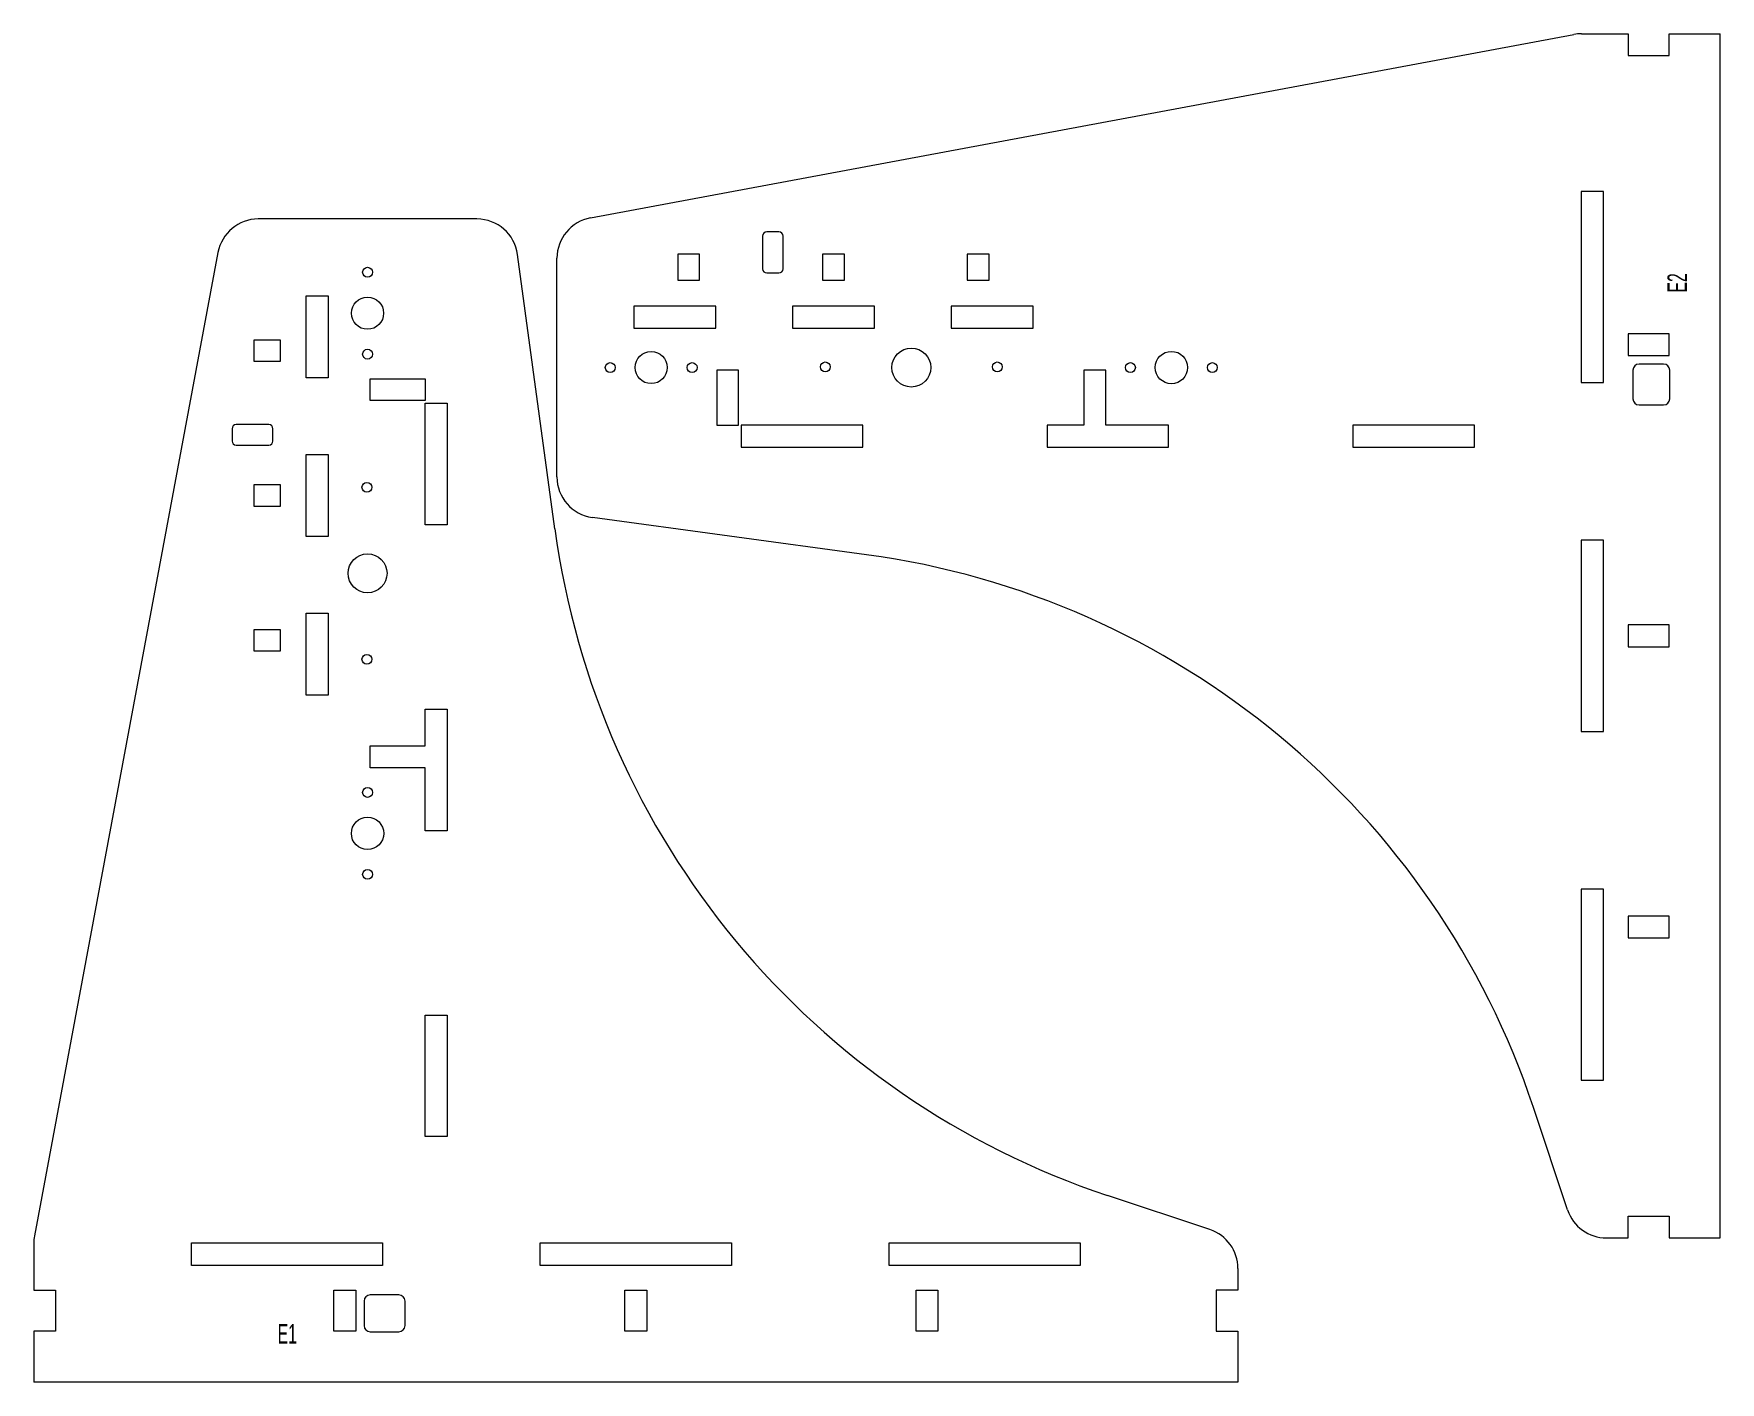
# Model space of a CAD drawing. Header units: millimetres. Extents: x 16 to 428, y 24 to 354.
import ezdxf

# ---------------------------------------------------------------- set-up
doc = ezdxf.new("R2010")
doc.units = ezdxf.units.MM
doc.styles.add('SLDTEXTSTYLE0', font='TXT', dxfattribs={"width": 0.605})

msp = doc.modelspace()

# ---------------------------------------------------------------- linework, layer by layer
at = {"color": 7, "linetype": 'Continuous', "lineweight": 15}
for p, q in [((152.16, 308.75), (392.25, 353.55)), ((394.09, 353.72), (405.5, 353.72)), ((405.5, 353.72), (405.5, 348.37)), ((415.5, 348.37), (415.5, 353.72)), ((415.5, 353.72), (428, 353.72)), ((428, 59.72), (428, 353.72)), ((405.5, 348.37), (415.5, 348.37)), ((394, 315.22), (394, 268.55)), ((399.5, 315.22), (394, 315.22)), ((399.5, 268.55), (399.5, 315.22)), ((124.46, 308.49), (71.07, 308.49)), ((198.2, 305.32), (195.2, 305.32)), ((194.2, 304.32), (194.2, 296.32)), ((199.2, 296.32), (199.2, 304.32)), ((61.24, 300.32), (16.43, 60.23)), ((143.47, 232.88), (134.36, 299.84)), ((144, 245.53), (144, 298.92)), ((173.47, 299.92), (173.47, 293.57)), ((178.82, 299.92), (173.47, 299.92)), ((178.82, 293.57), (178.82, 299.92)), ((208.82, 299.92), (208.82, 293.57)), ((214.17, 299.92), (208.82, 299.92)), ((214.17, 293.57), (214.17, 299.92)), ((244.17, 299.92), (244.17, 293.57)), ((249.52, 299.92), (244.17, 299.92)), ((249.52, 293.57), (249.52, 299.92)), ((173.47, 293.57), (178.82, 293.57)), ((195.2, 295.32), (198.2, 295.32)), ((208.82, 293.57), (214.17, 293.57)), ((244.17, 293.57), (249.52, 293.57)), ((82.76, 289.74), (88.11, 289.74)), ((82.76, 269.74), (82.76, 289.74)), ((88.11, 289.74), (88.11, 269.74)), ((182.75, 287.22), (162.75, 287.22)), ((162.75, 287.22), (162.75, 281.87)), ((182.75, 281.87), (182.75, 287.22)), ((221.5, 287.22), (201.5, 287.22)), ((201.5, 287.22), (201.5, 281.87)), ((221.5, 281.87), (221.5, 287.22)), ((260.25, 287.22), (240.25, 287.22)), ((240.25, 287.22), (240.25, 281.87)), ((260.25, 281.87), (260.25, 287.22)), ((162.75, 281.87), (182.75, 281.87)), ((201.5, 281.87), (221.5, 281.87)), ((240.25, 281.87), (260.25, 281.87)), ((415.5, 280.48), (405.5, 280.48)), ((405.5, 280.48), (405.5, 275.13)), ((415.5, 275.13), (415.5, 280.48)), ((70.06, 279.01), (76.41, 279.01)), ((70.06, 273.66), (70.06, 279.01)), ((76.41, 279.01), (76.41, 273.66)), ((76.41, 273.66), (70.06, 273.66)), ((405.5, 275.13), (415.5, 275.13)), ((414.17, 273.08), (408.17, 273.08)), ((88.11, 269.74), (82.76, 269.74)), ((98.36, 264.14), (98.36, 269.49)), ((98.36, 269.49), (111.86, 269.49)), ((111.86, 269.49), (111.86, 264.14)), ((188.35, 271.62), (183, 271.62)), ((183, 271.62), (183, 258.12)), ((188.35, 258.12), (188.35, 271.62)), ((278, 271.62), (272.65, 271.62)), ((272.65, 271.62), (272.65, 258.12)), ((278, 258.12), (278, 271.62)), ((394, 268.55), (399.5, 268.55)), ((406.67, 271.58), (406.67, 264.58)), ((415.67, 264.58), (415.67, 271.58)), ((111.86, 264.14), (98.36, 264.14)), ((111.86, 233.82), (111.86, 263.49)), ((111.86, 263.49), (117.21, 263.49)), ((117.21, 263.49), (117.21, 233.82)), ((408.17, 263.08), (414.17, 263.08)), ((64.67, 257.29), (64.67, 254.29)), ((73.67, 258.29), (65.67, 258.29)), ((74.67, 254.29), (74.67, 257.29)), ((183, 258.12), (188.35, 258.12)), ((218.66, 258.12), (189, 258.12)), ((189, 258.12), (189, 252.77)), ((218.66, 252.77), (218.66, 258.12)), ((263.66, 258.12), (263.66, 252.77)), ((272.65, 258.12), (263.66, 258.12)), ((293.33, 258.12), (278, 258.12)), ((293.33, 252.77), (293.33, 258.12)), ((368, 258.12), (338.33, 258.12)), ((338.33, 258.12), (338.33, 252.77)), ((368, 252.77), (368, 258.12)), ((65.67, 253.29), (73.67, 253.29)), ((189, 252.77), (218.66, 252.77)), ((263.66, 252.77), (293.33, 252.77)), ((338.33, 252.77), (368, 252.77)), ((82.76, 250.99), (88.11, 250.99)), ((82.76, 230.99), (82.76, 250.99)), ((88.11, 250.99), (88.11, 230.99)), ((70.06, 243.66), (76.41, 243.66)), ((70.06, 238.31), (70.06, 243.66)), ((76.41, 243.66), (76.41, 238.31)), ((76.41, 238.31), (70.06, 238.31)), ((219.6, 226.51), (152.65, 235.62)), ((88.11, 230.99), (82.76, 230.99)), ((117.21, 233.82), (111.86, 233.82)), ((394, 230.05), (394, 183.39)), ((399.5, 230.05), (394, 230.05)), ((399.5, 183.39), (399.5, 230.05)), ((82.76, 212.24), (88.11, 212.24)), ((82.76, 192.24), (82.76, 212.24)), ((88.11, 212.24), (88.11, 192.24)), ((70.06, 208.31), (76.41, 208.31)), ((70.06, 202.96), (70.06, 208.31)), ((76.41, 208.31), (76.41, 202.96)), ((415.5, 209.4), (405.5, 209.4)), ((405.5, 209.4), (405.5, 204.05)), ((415.5, 204.05), (415.5, 209.4)), ((76.41, 202.96), (70.06, 202.96)), ((405.5, 204.05), (415.5, 204.05)), ((88.11, 192.24), (82.76, 192.24)), ((111.86, 188.82), (117.21, 188.82)), ((111.86, 179.84), (111.86, 188.82)), ((117.21, 188.82), (117.21, 159.15)), ((394, 183.39), (399.5, 183.39)), ((98.36, 179.84), (111.86, 179.84)), ((98.36, 174.49), (98.36, 179.84)), ((111.86, 174.49), (98.36, 174.49)), ((111.86, 159.15), (111.86, 174.49)), ((117.21, 159.15), (111.86, 159.15)), ((394, 144.89), (394, 98.22)), ((399.5, 144.89), (394, 144.89)), ((399.5, 98.22), (399.5, 144.89)), ((415.5, 138.32), (405.5, 138.32)), ((405.5, 138.32), (405.5, 132.97)), ((415.5, 132.97), (415.5, 138.32)), ((405.5, 132.97), (415.5, 132.97)), ((111.86, 114.15), (117.21, 114.15)), ((111.86, 84.49), (111.86, 114.15)), ((117.21, 114.15), (117.21, 84.49)), ((394, 98.22), (399.5, 98.22)), ((390.72, 66.56), (382.38, 91.58)), ((117.21, 84.49), (111.86, 84.49)), ((303.42, 61.77), (278.4, 70.11)), ((405.5, 65.07), (415.5, 65.07)), ((405.5, 59.72), (405.5, 65.07)), ((415.5, 65.07), (415.5, 59.72)), ((16.26, 58.4), (16.26, 46.99)), ((54.76, 58.49), (101.43, 58.49)), ((54.76, 52.99), (54.76, 58.49)), ((101.43, 58.49), (101.43, 52.99)), ((139.93, 58.49), (186.6, 58.49)), ((139.93, 52.99), (139.93, 58.49)), ((186.6, 58.49), (186.6, 52.99)), ((225.1, 58.49), (271.76, 58.49)), ((225.1, 52.99), (225.1, 58.49)), ((271.76, 58.49), (271.76, 52.99)), ((400.2, 59.72), (405.5, 59.72)), ((415.5, 59.72), (428, 59.72)), ((101.43, 52.99), (54.76, 52.99)), ((186.6, 52.99), (139.93, 52.99)), ((271.76, 52.99), (225.1, 52.99)), ((310.26, 52.28), (310.26, 46.99)), ((16.26, 46.99), (21.61, 46.99)), ((21.61, 46.99), (21.61, 36.99)), ((89.51, 46.99), (94.86, 46.99)), ((89.51, 36.99), (89.51, 46.99)), ((94.86, 46.99), (94.86, 36.99)), ((105.41, 45.82), (98.41, 45.82)), ((160.59, 46.99), (165.94, 46.99)), ((160.59, 36.99), (160.59, 46.99)), ((165.94, 46.99), (165.94, 36.99)), ((231.67, 46.99), (237.02, 46.99)), ((231.67, 36.99), (231.67, 46.99)), ((237.02, 46.99), (237.02, 36.99)), ((310.26, 46.99), (304.91, 46.99)), ((304.91, 46.99), (304.91, 36.99)), ((96.91, 44.32), (96.91, 38.32)), ((106.91, 38.32), (106.91, 44.32)), ((16.26, 36.99), (16.26, 24.49)), ((21.61, 36.99), (16.26, 36.99)), ((94.86, 36.99), (89.51, 36.99)), ((98.41, 36.82), (105.41, 36.82)), ((165.94, 36.99), (160.59, 36.99)), ((237.02, 36.99), (231.67, 36.99)), ((304.91, 36.99), (310.26, 36.99)), ((310.26, 36.99), (310.26, 24.49)), ((310.26, 24.49), (16.26, 24.49))]:
    msp.add_line(p, q, dxfattribs=at)
for centre, radius in [((97.76, 295.49), 1.2), ((97.76, 285.49), 3.92), ((97.76, 275.49), 1.2), ((167, 272.22), 3.92), ((230.5, 272.22), 4.75), ((294, 272.22), 3.95), ((157, 272.22), 1.2), ((177, 272.22), 1.2), ((209.5, 272.38), 1.2), ((251.5, 272.38), 1.2), ((284, 272.22), 1.2), ((304, 272.22), 1.2), ((97.6, 242.99), 1.2), ((97.76, 221.99), 4.75), ((97.6, 200.99), 1.2), ((97.76, 168.49), 1.2), ((97.76, 158.49), 3.95), ((97.76, 148.49), 1.2)]:
    msp.add_circle(centre, radius, dxfattribs=at)
for centre, radius, start, end in [((394.09, 343.72), 10, 90, 100.5711), ((71.07, 298.49), 10, 90, 169.4289), ((124.46, 298.49), 10, 7.7478, 90), ((154, 298.92), 10, 100.5711, 180), ((195.2, 304.32), 1, 90, 180), ((198.2, 304.32), 1, 0, 90), ((195.2, 296.32), 1, 180, 270), ((198.2, 296.32), 1, 270, 0), ((408.17, 271.58), 1.5, 90, 180), ((414.17, 271.58), 1.5, 0, 90), ((408.17, 264.58), 1.5, 180, 270), ((414.17, 264.58), 1.5, 270, 0), ((65.67, 257.29), 1, 90, 180), ((73.67, 257.29), 1, 0, 90), ((65.67, 254.29), 1, 180, 270), ((73.67, 254.29), 1, 270, 0), ((154, 245.53), 10, 180, 262.2522), ((341.65, 259.84), 200, 187.7478, 251.5651), ((192.64, 28.34), 200, 18.4349, 82.2522), ((400.2, 69.72), 10, 198.4349, 270), ((300.26, 52.28), 10, 0, 71.5651), ((26.26, 58.4), 10, 169.4289, 180), ((98.41, 44.32), 1.5, 90, 180), ((105.41, 44.32), 1.5, 0, 90), ((98.41, 38.32), 1.5, 180, 270), ((105.41, 38.32), 1.5, 270, 0)]:
    msp.add_arc(centre, radius, start, end, dxfattribs=at)

# ---------------------------------------------------------------- texts
at = {"color": 7, "linetype": 'Continuous', "lineweight": 0, "insert": (415.11, 290.53), "char_height": 4.763, "attachment_point": 1, "rotation": 90, "style": 'SLDTEXTSTYLE0'}
msp.add_mtext('E2', dxfattribs=at)
at = {"color": 7, "linetype": 'Continuous', "lineweight": 0, "insert": (75.81, 38.71), "char_height": 4.763, "attachment_point": 1, "style": 'SLDTEXTSTYLE0'}
msp.add_mtext('E1', dxfattribs=at)

doc.saveas('drawing.dxf')
